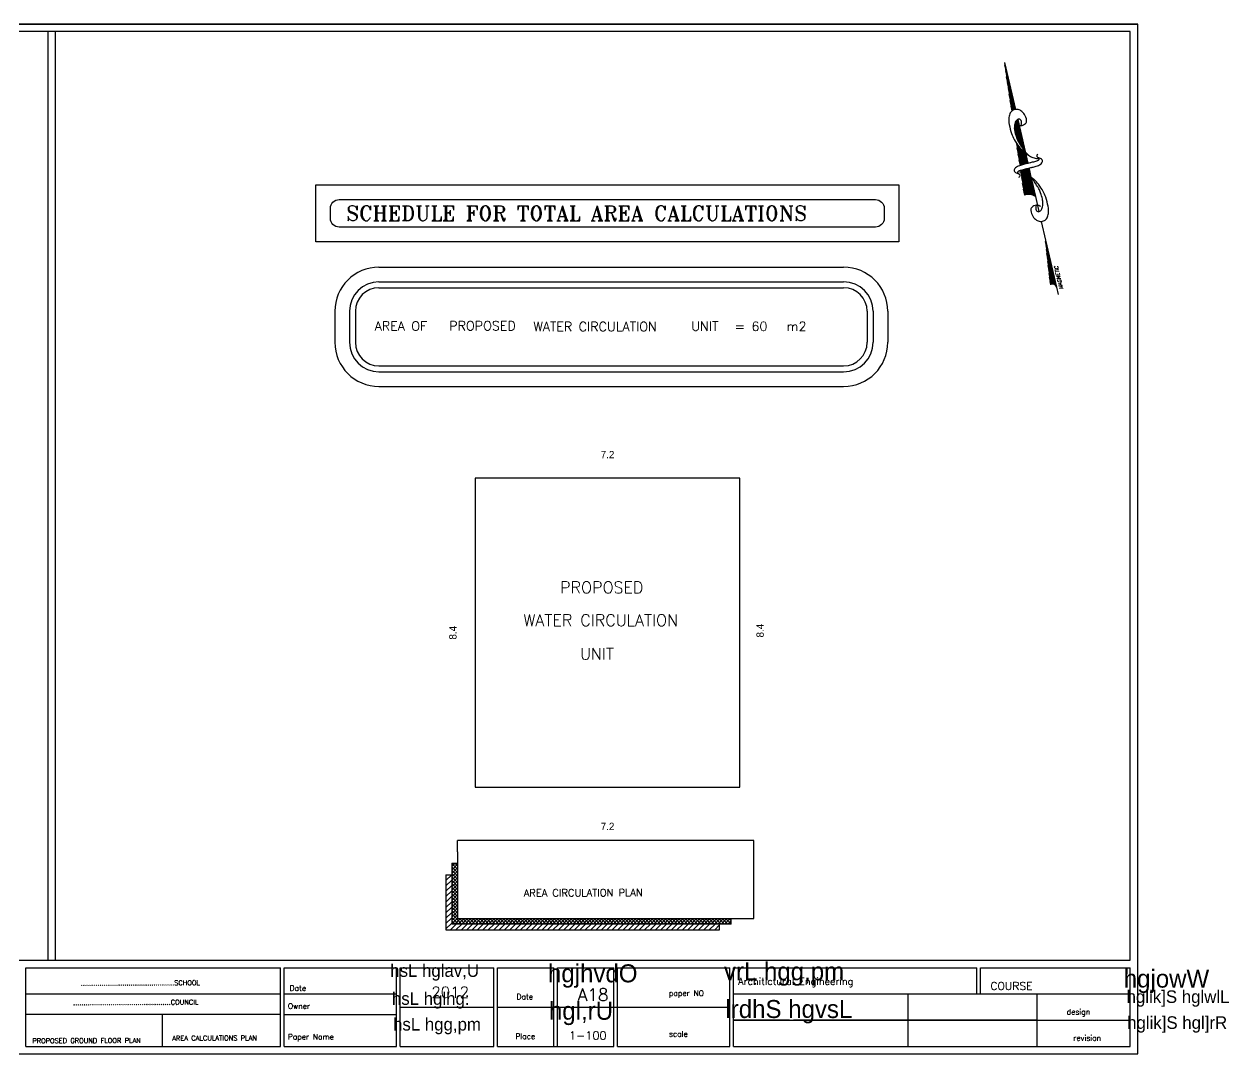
# Model space of a CAD drawing. Header units: inches. Extents: x -6295 to -6162, y 1115 to 1190.
# Drawn here: x -6194.74 to -6161.97, y 1115.42 to 1143.42 of the extents above; entities that cross this region are included whole.
import ezdxf
from ezdxf.enums import TextEntityAlignment as Align

# ---------------------------------------------------------------- set-up
doc = ezdxf.new("R2010")
doc.units = ezdxf.units.IN
doc.header["$MEASUREMENT"] = 0
doc.layers.get('0').update_dxf_attribs({"linetype": 'CONTINUOUS'})
doc.layers.get('DEFPOINTS').update_dxf_attribs({"linetype": 'CONTINUOUS'})
for name, color, linetype in [('0-GR-PLAN', 7, 'CONTINUOUS'), ('AREA2', 45, 'CONTINUOUS'), ('BOUNDARIES', 7, 'CONTINUOUS'), ('DIM6', 2, 'CONTINUOUS'), ('FRAME', 5, 'CONTINUOUS'), ('HATCH', 7, 'CONTINUOUS'), ('HATCH-2', 252, 'CONTINUOUS'), ('LAYER3', 3, 'CONTINUOUS'), ('M1', 3, 'CONTINUOUS'), ('RFD', 7, 'CONTINUOUS')]:
    doc.layers.add(name, color=color, linetype=linetype)
doc.styles.add('F1', font='f1.shx', dxfattribs={"height": 0.5})
doc.styles.add('I', font='ITALIC', dxfattribs={"height": 1})
doc.styles.add('ROMANT', font='romant', dxfattribs={"height": 0.5})
doc.styles.add('STYLE2', font='romanc.shx', dxfattribs={"height": 50})
doc.dimstyles.new('LAND-DIM', dxfattribs={"dimtxt": 0.2, "dimasz": 0.18, "dimexe": 0.18, "dimexo": 0.0625, "dimgap": 0.09, "dimtad": 0, "dimrnd": 0.05, "dimdsep": 46, "dimtxsty": 'Standard', "dimblk1": 'OBLIQUE', "dimblk2": 'OBLIQUE', "dimsah": 1, "dimcen": 0.09, "dimse1": 1, "dimse2": 1, "dimsd1": 1, "dimsd2": 1, "dimclrt": 4, "dimadec": 0, "dimazin": 0, "dimtfac": 1, "dimtofl": 0, "dimtmove": 0, "dimatfit": 3, "dimldrblk": 'OBLIQUE', "dimfxl": 0.18, "dimtolj": 1, "dimtzin": 0, "dimarcsym": 0})

# ---------------------------------------------------------------- blocks, each defined once
blk = doc.blocks.new('*D151')
at = {"layer": 'DEFPOINTS', "color": 0, "linetype": 'Continuous', "ltscale": 0.1, "transparency": 16777216}
for p in [(-6175.267, 1131.716), (-6182.467, 1131.072), (-6175.267, 1131.072)]:
    blk.add_point(p, dxfattribs=at)
at = {"layer": 'DIM6', "color": 4, "linetype": 'Continuous', "ltscale": 0.1, "transparency": 16777216, "insert": (-6178.867, 1131.716), "char_height": 0.2, "attachment_point": 5}
blk.add_mtext('\\A1;7.2', dxfattribs=at)
blk = doc.blocks.new('_OBLIQUE')
at = {"color": 0, "linetype": 'ByBlock'}
blk.add_line((-0.5, -0.5), (0.5, 0.5), dxfattribs=at)
blk = doc.blocks.new('*D152')
at = {"layer": 'DEFPOINTS', "color": 0, "linetype": 'Continuous', "ltscale": 0.1, "transparency": 16777216}
for p in [(-6175.267, 1131.072), (-6175.267, 1122.672), (-6174.716, 1122.672)]:
    blk.add_point(p, dxfattribs=at)
at = {"layer": 'DIM6', "color": 4, "linetype": 'Continuous', "ltscale": 0.1, "transparency": 16777216, "insert": (-6174.716, 1126.929), "char_height": 0.2, "attachment_point": 5, "rotation": 90}
blk.add_mtext('\\A1;8.4', dxfattribs=at)
blk = doc.blocks.new('*D153')
at = {"layer": 'DEFPOINTS', "color": 0, "linetype": 'Continuous', "ltscale": 0.1, "transparency": 16777216}
for p in [(-6182.467, 1122.672), (-6175.267, 1122.672), (-6182.467, 1121.606)]:
    blk.add_point(p, dxfattribs=at)
at = {"layer": 'DIM6', "color": 4, "linetype": 'Continuous', "ltscale": 0.1, "transparency": 16777216, "insert": (-6178.867, 1121.606), "char_height": 0.2, "attachment_point": 5}
blk.add_mtext('\\A1;7.2', dxfattribs=at)
blk = doc.blocks.new('*D154')
at = {"layer": 'DEFPOINTS', "color": 0, "linetype": 'Continuous', "ltscale": 0.1, "transparency": 16777216}
for p in [(-6183.073, 1131.072), (-6182.467, 1131.072), (-6182.467, 1122.672)]:
    blk.add_point(p, dxfattribs=at)
at = {"layer": 'DIM6', "color": 4, "linetype": 'Continuous', "ltscale": 0.1, "transparency": 16777216, "insert": (-6183.073, 1126.872), "char_height": 0.2, "attachment_point": 5, "rotation": 90}
blk.add_mtext('\\A1;8.4', dxfattribs=at)
blk = doc.blocks.new('*X3')
for p, q in [((3076.61, 780.5), (3078.15, 780.5)), ((3076.62, 780.38), (3079.78, 780.38)), ((3076.62, 780.25), (3081.41, 780.25)), ((3076.63, 780.12), (3082.51, 780.12)), ((3076.63, 780), (3082.18, 780)), ((3076.64, 779.87), (3081.86, 779.87)), ((3076.64, 779.75), (3081.54, 779.75)), ((3076.65, 779.62), (3081.32, 779.62)), ((3076.65, 779.5), (3081.12, 779.5)), ((3076.66, 779.38), (3080.91, 779.38)), ((3076.66, 779.25), (3080.7, 779.25)), ((3076.67, 779.12), (3080.49, 779.12)), ((3076.67, 779), (3080.28, 779)), ((3076.68, 778.88), (3080.11, 778.88)), ((3076.68, 778.75), (3079.95, 778.75)), ((3076.69, 778.62), (3079.78, 778.62)), ((3076.69, 778.5), (3079.62, 778.5))]:
    blk.add_line(p, q)
blk = doc.blocks.new('*X4')
for p, q in [((3080.02, 778.5), (3088.76, 778.5)), ((3080.3, 778.62), (3088.68, 778.62)), ((3080.58, 778.75), (3088.59, 778.75)), ((3080.86, 778.88), (3088.51, 778.88)), ((3081.19, 779), (3088.42, 779)), ((3081.53, 779.12), (3088.28, 779.12)), ((3081.87, 779.25), (3088.06, 779.25)), ((3082.21, 779.38), (3087.85, 779.38)), ((3082.58, 779.5), (3087.64, 779.5)), ((3083.06, 779.62), (3087.25, 779.62)), ((3083.71, 779.75), (3086.79, 779.75)), ((3084.78, 779.88), (3085.13, 779.88))]:
    blk.add_line(p, q)
blk = doc.blocks.new('*X5')
for p, q in [((3091.38, 779.38), (3092.65, 779.38)), ((3091.4, 779.25), (3094.25, 779.25)), ((3091.43, 779.12), (3095.86, 779.12)), ((3091.46, 779), (3097.47, 779)), ((3091.49, 778.88), (3099.07, 778.88)), ((3091.5, 778.75), (3100.68, 778.75)), ((3091.52, 778.62), (3102.29, 778.62)), ((3091.53, 778.5), (3103.9, 778.5))]:
    blk.add_line(p, q)
blk = doc.blocks.new('*X6')
for p, q in [((3068.54, 781.25), (3068.54, 781.25)), ((3068.54, 781.12), (3070.15, 781.12)), ((3067.58, 778.5), (3072.76, 778.5)), ((3067.72, 778.62), (3072.95, 778.62)), ((3067.86, 778.75), (3073.15, 778.75)), ((3067.96, 778.88), (3073.34, 778.88)), ((3068.06, 779), (3075.37, 779)), ((3068.15, 779.12), (3075.37, 779.12)), ((3068.23, 779.25), (3075.37, 779.25)), ((3068.3, 779.37), (3075.37, 779.37)), ((3068.37, 779.5), (3075.37, 779.5)), ((3068.41, 779.62), (3075.37, 779.62)), ((3068.45, 779.75), (3075.36, 779.75)), ((3068.49, 779.88), (3075.35, 779.88)), ((3068.51, 780), (3075.35, 780)), ((3068.53, 780.12), (3075.34, 780.12)), ((3068.55, 781), (3071.75, 781)), ((3068.55, 780.88), (3073.36, 780.88)), ((3068.55, 780.25), (3075.33, 780.25)), ((3068.56, 780.75), (3074.97, 780.75)), ((3068.56, 780.62), (3075.3, 780.62)), ((3068.56, 780.5), (3075.31, 780.5)), ((3068.56, 780.38), (3075.32, 780.38)), ((3072.97, 778.5), (3075.36, 778.5)), ((3073.11, 778.62), (3075.36, 778.62)), ((3073.24, 778.75), (3075.37, 778.75)), ((3073.38, 778.88), (3075.37, 778.88))]:
    blk.add_line(p, q)
blk = doc.blocks.new('*X7')
for p, q in [((3042.85, 778.5), (3055.11, 778.5)), ((3043.11, 778.62), (3054.04, 778.62)), ((3043.27, 778.75), (3052.96, 778.75)), ((3043.38, 778.88), (3051.89, 778.88)), ((3043.46, 779), (3050.82, 779)), ((3043.52, 779.12), (3049.75, 779.12)), ((3043.56, 779.25), (3048.68, 779.25)), ((3043.57, 779.75), (3044.39, 779.75)), ((3043.58, 779.38), (3047.61, 779.38)), ((3043.59, 779.62), (3045.46, 779.62)), ((3043.59, 779.5), (3046.54, 779.5))]:
    blk.add_line(p, q)
blk = doc.blocks.new('NORTHA')
for p, q in [((0.2, 0), (0, 0)), ((1.5, 0), (0.2, 0)), ((1.5, 0), (0.3, 0.14)), ((2.015, 0.001), (1.5, 0)), ((2.7, 0), (2.284, 0)), ((3.137, 0), (2.7, 0)), ((3.476, 0.227), (2.8, 0.28)), ((3.216, 0), (3.137, 0)), ((3.466, 0), (3.239, 0)), ((3.483, 0), (3.466, 0)), ((4.102, 0.179), (3.603, 0.217)), ((4.207, 0.171), (4.102, 0.179)), ((4.617, 0.139), (4.528, 0.146)), ((6.4, 0), (5.082, 0.102)), ((6.4, 0), (5.101, 0)), ((4.828, -0.002), (3.617, 0))]:
    blk.add_line(p, q)
for points in [[(3.616, -0.002, 0.004821), (3.616, 0.055, 0.00885), (3.615, 0.086, 0.005772), (3.608, 0.202, 0.010588), (3.602, 0.265, 0.071206), (3.589, 0.318, 0.064975), (3.559, 0.368, 0.103615), (3.527, 0.396, 0.157116), (3.499, 0.401, 0.084448), (3.469, 0.392, 0.119022), (3.452, 0.378), (3.41, 0.32), (3.386, 0.288)], [(2.406, -0.077, 0.077736), (2.443, -0.032, 0.07962), (2.463, 0.021, 0.096266), (2.464, 0.096, 0.100752), (2.438, 0.162, 0.224486), (2.364, 0.207, 0.11255), (2.198, 0.187, 0.100563), (2.077, 0.115, 0.134878), (2.021, 0.026, 0.132719), (2.018, -0.09, 0.155229), (2.07, -0.176, 0.101616), (2.18, -0.239, 0.067278), (2.368, -0.273, 0.034332), (2.62, -0.267, 0.050354), (2.789, -0.234, 0.032541), (3.002, -0.155, 0.044988), (3.145, -0.074, 0.025546), (3.216, -0.02, 0.017117), (3.314, 0.07, 0.06565), (3.372, 0.143, 0.042468), (3.434, 0.272)], [(2.464, 0.022, 0.076919), (2.432, 0.047, 0.080527), (2.396, 0.061, 0.088695), (2.338, 0.061, 0.141897), (2.304, 0.046, 0.152973), (2.286, 0.016, 0.126446), (2.287, -0.027, 0.120122), (2.31, -0.069, 0.080483), (2.366, -0.113, 0.067361), (2.472, -0.154, 0.059891), (2.598, -0.169, 0.028199), (2.764, -0.159, 0.039094), (2.881, -0.136, 0.016831), (2.958, -0.112, 0.008651), (3.104, -0.057, 0.03625), (3.178, -0.022, 0.021578), (3.295, 0.052)], [(3.309, 0.314, 0.155222), (3.326, 0.283, 0.230745), (3.349, 0.276, 0.039788), (3.37, 0.281, 0.040789), (3.389, 0.289, 0.05365), (3.403, 0.299, -0.067543), (3.418, 0.309, -0.159888), (3.445, 0.312, -0.204389), (3.463, 0.3, -0.067398), (3.472, 0.282, -0.052215), (3.477, 0.257, -0.013577), (3.481, 0.212, -0.005027), (3.486, 0.091, -0.010776), (3.486, 0.059, -0.005653), (3.484, -0.002)], [(4.707, 0.054, 0.077736), (4.67, 0.009, 0.07962), (4.65, -0.045, 0.096266), (4.649, -0.119, 0.100752), (4.675, -0.185, 0.224486), (4.75, -0.23, 0.11255), (4.916, -0.211, 0.100563), (5.036, -0.138, 0.134878), (5.092, -0.049, 0.132719), (5.095, 0.067, 0.155229), (5.044, 0.153, 0.101616), (4.933, 0.215, 0.067278), (4.746, 0.25, 0.034332), (4.493, 0.244, 0.050354), (4.324, 0.211, 0.032541), (4.112, 0.132, 0.044988), (3.969, 0.051, 0.025546), (3.898, -0.003, 0.017117), (3.799, -0.093, 0.06565), (3.741, -0.166, 0.042468), (3.679, -0.295)], [(4.65, -0.046, 0.076919), (4.681, -0.071, 0.080527), (4.718, -0.084, 0.088695), (4.776, -0.085, 0.141897), (4.809, -0.069, 0.152973), (4.827, -0.039, 0.126446), (4.827, 0.003, 0.120122), (4.803, 0.046, 0.080483), (4.747, 0.09, 0.067361), (4.641, 0.131, 0.059891), (4.515, 0.146, 0.028199), (4.35, 0.136, 0.039094), (4.233, 0.113, 0.016831), (4.156, 0.089, 0.008651), (4.009, 0.034, 0.03625), (3.935, -0.001, 0.021578), (3.818, -0.075)], [(3.484, -0.002, 0.004821), (3.485, -0.059, 0.00885), (3.486, -0.091, 0.005772), (3.493, -0.207, 0.010588), (3.499, -0.27, 0.071206), (3.512, -0.322, 0.064975), (3.542, -0.373, 0.103615), (3.574, -0.4, 0.157116), (3.602, -0.405, 0.084448), (3.632, -0.396, 0.119022), (3.649, -0.382), (3.691, -0.324), (3.715, -0.292)], [(3.792, -0.318, 0.155222), (3.775, -0.288, 0.230745), (3.752, -0.281, 0.039788), (3.731, -0.286, 0.040789), (3.712, -0.294, 0.05365), (3.698, -0.303, -0.067543), (3.683, -0.313, -0.159888), (3.656, -0.317, -0.204389), (3.638, -0.304, -0.067398), (3.629, -0.286, -0.052215), (3.624, -0.261, -0.013577), (3.62, -0.216, -0.005027), (3.615, -0.095, -0.010776), (3.615, -0.063, -0.005653), (3.616, -0.002)]]:
    blk.add_lwpolyline(points, format="xyb")
for centre, radius, start, end in [((0.2, 0.107), 0.107, 270.0614, 18.1897), ((2.509, 0.227), 0.297, 310.1394, 10.2647)]:
    blk.add_arc(centre, radius, start, end)
at = {"xscale": 0.1, "yscale": 0.1, "zscale": 0.1}
for name in ['*X7', '*X6', '*X3', '*X4', '*X5']:
    blk.add_blockref(name, (-304.053, -77.845), dxfattribs=at)
at = {"style": 'I', "flags": 4}
blk.add_attdef('MAG-DATE', text='', height=0.1, dxfattribs=at).set_placement((0.428, -0.117), align=Align.MIDDLE)
blk = doc.blocks.new('NORTH')
at = {"layer": 'AREA2', "xscale": 243.8399999999999, "yscale": 243.8399999999999, "zscale": 243.8399999999999, "rotation": 90}
blk.add_blockref('NORTHA', (-1072.9, -1886.9), dxfattribs=at).add_auto_attribs({'MAG-DATE': 'MAGNETIC'})
blk = doc.blocks.new('0-NORTH')
at = {"layer": 'HATCH', "xscale": 0.2304, "yscale": 0.2304, "zscale": 0.2304}
blk.add_blockref('NORTH', (72.6, -43), dxfattribs=at)
blk = doc.blocks.new('A$C32EA119F')
at = {"layer": 'HATCH-2', "linetype": 'Continuous'}
h = blk.add_hatch(dxfattribs=at)
h.set_pattern_fill('ANSI37', color=256, scale=0.5, style=0)
h.set_pattern_definition([(45, (-298421.330686, -363121.767985), (-0.044194173824, 0.044194173824), []), (135, (-298421.330686, -363121.767985), (-0.044194173824, -0.044194173824), [])])
h.paths.add_polyline_path([(0.3, 1.745), (0.15, 1.745), (0.15, 0.15), (7.478, 0.15), (7.478, 0.3), (0.3, 0.3)])
h = blk.add_hatch(dxfattribs=at)
h.set_pattern_fill('ANSI31', color=256, scale=0.8, style=0)
h.set_pattern_definition([(45, (-298421.33069, -363121.76798), (-0.070710678119, 0.070710678119), [])])
h.paths.add_polyline_path([(7.178, 0.15), (0.15, 0.15), (0.15, 1.445), (0, 1.445), (0, 0), (7.178, 0)])
for p, q in [((0.3, 2.045), (0.3, 2.345)), ((0.15, 1.745), (0.15, 0.15)), ((0.15, 1.745), (0.3, 1.745)), ((0, 1.445), (0.15, 1.445)), ((7.478, 0.15), (0.15, 0.15)), ((7.178, 0), (7.178, 0.15)), ((7.478, 0.15), (7.478, 0.3)), ((7.778, 0.3), (8.078, 0.3))]:
    blk.add_line(p, q, dxfattribs=at)
for points in [[(8.078, 0.3), (8.078, 2.345), (0.3, 2.345)], [(0.3, 2.045), (0.3, 0.3), (7.778, 0.3)], [(0, 1.445), (0, 0), (7.178, 0)]]:
    blk.add_lwpolyline(points, dxfattribs=at)
blk = doc.blocks.new('A$C122B3BA9')
at = {"linetype": 'Continuous', "xscale": 0.9600000000000364, "yscale": 0.9600000000000364, "zscale": 0.9600000000000364}
blk.add_blockref('A$C32EA119F', (0, 0), dxfattribs=at)

msp = doc.modelspace()

# ---------------------------------------------------------------- linework, layer by layer
at = {"ltscale": 0.5}
msp.add_lwpolyline([(-6175.267, 1131.072), (-6182.467, 1131.072), (-6182.467, 1122.672), (-6175.267, 1122.672)], close=True, dxfattribs=at)
at = {"layer": 'BOUNDARIES', "color": 2, "linetype": 'ByBlock'}
for p, q in [((-6222.945, 1143.421, -367469.976), (-6164.445, 1143.421, -367469.976)), ((-6222.945, 1143.421, -367469.976), (-6164.445, 1143.421, -367469.976)), ((-6164.445, 1143.421, -367469.976), (-6222.945, 1143.421, -367469.976)), ((-6164.445, 1115.421, -367469.976), (-6164.445, 1143.421, -367469.976)), ((-6164.649, 1143.218, -367469.976), (-6222.742, 1143.218, -367469.976)), ((-6194.083, 1117.967, -367469.976), (-6194.083, 1143.218, -367469.976)), ((-6193.879, 1117.967, -367469.976), (-6193.879, 1143.218, -367469.976)), ((-6164.649, 1117.967, -367469.976), (-6164.649, 1143.218, -367469.976)), ((-6222.742, 1117.967, -367469.976), (-6164.649, 1117.967, -367469.976)), ((-6194.686, 1117.763, -367469.976), (-6187.762, 1117.763, -367469.976)), ((-6194.686, 1115.625, -367469.976), (-6194.686, 1117.763, -367469.976)), ((-6187.762, 1115.625, -367469.976), (-6187.762, 1117.763, -367469.976)), ((-6187.66, 1117.763, -367469.976), (-6184.605, 1117.763, -367469.976)), ((-6187.66, 1115.625, -367469.976), (-6187.66, 1117.763, -367469.976)), ((-6184.605, 1115.625, -367469.976), (-6184.605, 1117.763, -367469.976)), ((-6184.504, 1115.625, -367469.976), (-6184.504, 1117.763, -367469.976)), ((-6184.504, 1117.763, -367469.976), (-6181.958, 1117.763, -367469.976)), ((-6181.958, 1115.625, -367469.976), (-6181.958, 1117.763, -367469.976)), ((-6181.856, 1117.763, -367469.976), (-6180.329, 1117.763, -367469.976)), ((-6181.856, 1115.625, -367469.976), (-6181.856, 1117.763, -367469.976)), ((-6180.329, 1115.625, -367469.976), (-6180.329, 1117.763, -367469.976)), ((-6180.227, 1117.763, -367469.976), (-6178.7, 1117.763, -367469.976)), ((-6180.227, 1115.625, -367469.976), (-6180.227, 1117.763, -367469.976)), ((-6178.7, 1115.625, -367469.976), (-6178.7, 1117.763, -367469.976)), ((-6178.598, 1115.625, -367469.976), (-6178.598, 1117.763, -367469.976)), ((-6178.598, 1117.763, -367469.976), (-6175.544, 1117.763, -367469.976)), ((-6175.544, 1115.625, -367469.976), (-6175.544, 1117.763, -367469.976)), ((-6175.544, 1115.625, -367469.976), (-6175.544, 1117.763, -367469.976)), ((-6175.442, 1115.625, -367469.976), (-6175.442, 1117.763, -367469.976)), ((-6175.442, 1117.763, -367469.976), (-6168.824, 1117.763, -367469.976)), ((-6175.442, 1115.625, -367469.976), (-6175.442, 1117.763, -367469.976)), ((-6175.442, 1117.763, -367469.976), (-6168.824, 1117.763, -367469.976)), ((-6168.824, 1117.05, -367469.976), (-6168.824, 1117.763, -367469.976)), ((-6168.824, 1117.05, -367469.976), (-6168.824, 1117.763, -367469.976)), ((-6168.722, 1117.763, -367469.976), (-6164.649, 1117.763, -367469.976)), ((-6168.722, 1117.05, -367469.976), (-6168.722, 1117.763, -367469.976)), ((-6168.722, 1117.763, -367469.976), (-6164.649, 1117.763, -367469.976)), ((-6168.722, 1117.05, -367469.976), (-6168.722, 1117.763, -367469.976)), ((-6164.649, 1115.625, -367469.976), (-6164.649, 1117.763, -367469.976)), ((-6164.649, 1115.625, -367469.976), (-6164.649, 1117.763, -367469.976)), ((-6194.686, 1115.625, -367469.976), (-6187.762, 1115.625, -367469.976)), ((-6187.66, 1115.625, -367469.976), (-6184.605, 1115.625, -367469.976)), ((-6184.504, 1115.625, -367469.976), (-6181.958, 1115.625, -367469.976)), ((-6181.856, 1115.625, -367469.976), (-6178.7, 1115.625, -367469.976)), ((-6178.598, 1115.625, -367469.976), (-6175.544, 1115.625, -367469.976)), ((-6175.442, 1115.625, -367469.976), (-6168.513, 1115.625, -367469.976)), ((-6175.442, 1115.625, -367469.976), (-6168.513, 1115.625, -367469.976)), ((-6175.442, 1115.625, -367469.976), (-6168.513, 1115.625, -367469.976)), ((-6168.722, 1115.625, -367469.976), (-6164.649, 1115.625, -367469.976)), ((-6168.722, 1115.625, -367469.976), (-6164.649, 1115.625, -367469.976)), ((-6222.945, 1115.421, -367469.976), (-6164.445, 1115.421, -367469.976))]:
    msp.add_line(p, q, dxfattribs=at)
at = {"layer": 'DIM6', "elevation": -367469.976}
msp.add_lwpolyline([(-6174.866, 1117.322), (-6174.848, 1117.34), (-6174.831, 1117.323), (-6174.85, 1117.305)], close=True, dxfattribs=at)
msp.add_lwpolyline([(-6174.866, 1117.322), (-6174.848, 1117.34), (-6174.831, 1117.323), (-6174.85, 1117.305)], close=True, dxfattribs=at)
at = {"layer": 'FRAME', "color": 2, "linetype": 'ByBlock', "ltscale": 0.1}
for p, q in [((-6194.686, 1117.05, -367469.976), (-6187.762, 1117.05, -367469.976)), ((-6187.66, 1117.05, -367469.976), (-6184.605, 1117.05, -367469.976)), ((-6175.442, 1117.05, -367469.976), (-6164.649, 1117.05, -367469.976)), ((-6175.442, 1117.05, -367469.976), (-6164.649, 1117.05, -367469.976)), ((-6184.504, 1116.694, -367469.976), (-6181.958, 1116.694, -367469.976)), ((-6181.856, 1116.694, -367469.976), (-6175.544, 1116.694, -367469.976)), ((-6187.762, 1116.495, -367469.976), (-6194.686, 1116.495, -367469.976)), ((-6190.979, 1116.495, -367469.976), (-6190.979, 1115.625, -367469.976)), ((-6187.66, 1116.495, -367469.976), (-6184.605, 1116.495, -367469.976)), ((-6173.914, 1116.338, -367469.976), (-6175.442, 1116.338, -367469.976)), ((-6175.442, 1116.338, -367469.976), (-6164.649, 1116.338, -367469.976)), ((-6167.19, 1116.338, -367469.976), (-6173.813, 1116.338, -367469.976))]:
    msp.add_line(p, q, dxfattribs=at)
at = {"layer": 'LAYER3'}
for p, q in [((-6185.085, 1136.813), (-6172.445, 1136.813)), ((-6185.085, 1136.413), (-6172.445, 1136.413)), ((-6185.085, 1136.253), (-6172.445, 1136.253)), ((-6186.285, 1135.613), (-6186.285, 1134.769)), ((-6185.885, 1135.613), (-6185.885, 1134.769)), ((-6185.725, 1135.613), (-6185.725, 1134.769)), ((-6171.805, 1135.613), (-6171.805, 1134.769)), ((-6171.645, 1135.613), (-6171.645, 1134.769)), ((-6171.245, 1135.613), (-6171.245, 1134.769)), ((-6185.085, 1134.129), (-6172.445, 1134.129)), ((-6185.085, 1133.969), (-6172.445, 1133.969)), ((-6185.085, 1133.569), (-6172.445, 1133.569))]:
    msp.add_line(p, q, dxfattribs=at)
msp.add_lwpolyline([(-6186.806, 1139.051), (-6170.942, 1139.051), (-6170.942, 1137.501), (-6186.806, 1137.501)], close=True, dxfattribs=at)
msp.add_lwpolyline([(-6186.166, 1138.651), (-6171.582, 1138.651, -0.414214), (-6171.342, 1138.411), (-6171.342, 1138.141, -0.414214), (-6171.582, 1137.901), (-6186.166, 1137.901, -0.414214), (-6186.406, 1138.141), (-6186.406, 1138.411, -0.414214)], format="xyb", close=True, dxfattribs=at)
for centre, radius, start, end in [((-6185.085, 1135.613), 1.2, 90, 180), ((-6172.445, 1135.613), 1.2, 0, 90), ((-6185.085, 1135.613), 0.8, 90, 180), ((-6185.085, 1135.613), 0.64, 90, 180), ((-6172.445, 1135.613), 0.8, 0, 90), ((-6172.445, 1135.613), 0.64, 0, 90), ((-6185.085, 1134.769), 1.2, 180, 270), ((-6185.085, 1134.769), 0.8, 180, 270), ((-6185.085, 1134.769), 0.64, 180, 270), ((-6172.445, 1134.769), 0.8, 270, 0), ((-6172.445, 1134.769), 1.2, 270, 0), ((-6172.445, 1134.769), 0.64, 270, 0)]:
    msp.add_arc(centre, radius, start, end, dxfattribs=at)
at = {"layer": 'M1', "color": 2, "linetype": 'ByBlock'}
for p, q in [((-6170.695, 1117.05, -367469.976), (-6170.695, 1115.625, -367469.976)), ((-6167.19, 1117.05, -367469.976), (-6167.19, 1115.625, -367469.976))]:
    msp.add_line(p, q, dxfattribs=at)

# ---------------------------------------------------------------- block references
at = {"layer": '0-GR-PLAN', "xscale": 0.01799999999954206, "yscale": 0.01799999999954206, "zscale": 0.01799999999954206, "rotation": 13.01045995716606}
msp.add_blockref('0-NORTH', (-6165.487, 1145.158), dxfattribs=at)
at = {"layer": 'DIM6', "xscale": 1.079999999984011, "yscale": 1.079999999984011, "zscale": 1.079999999984011}
msp.add_blockref('A$C122B3BA9', (-6183.261, 1118.795), dxfattribs=at)

# ---------------------------------------------------------------- texts
at = {"color": 4, "linetype": 'Continuous', "style": 'ROMANT'}
for s, height, p in [('PROPOSED', 0.2531, (-6183.174, 1135.092, 235180.785)), ('WATER CIRCULATION', 0.25307, (-6180.888, 1135.069, 235180.785)), ('UNIT', 0.2531, (-6176.589, 1135.084, 235180.785)), ('PROPOSED', 0.3163, (-6180.155, 1127.946, 293975.981)), ('WATER CIRCULATION', 0.31634, (-6181.153, 1127.054, 293975.981)), ('UNIT', 0.3163, (-6179.615, 1126.141, 293975.981))]:
    msp.add_text(s, height=height, dxfattribs=at).set_placement(p)
at = {"color": 4, "linetype": 'Continuous', "attachment_point": 1, "style": 'ROMANT'}
for s, insert, char_height, width in [('SCHEDULE FOR TOTAL AREA CALCULATIONS  ', (-6185.973, 1138.481), 0.40491, 15.91808), ('AREA OF ', (-6185.203, 1135.339), 0.2531, 9.9488), ('= 60   m2\\P  ', (-6175.408, 1135.33), 0.2531, 9.9488)]:
    msp.add_mtext(s, dxfattribs=dict(at, insert=insert, char_height=char_height, width=width))
at = {"layer": 'BOUNDARIES', "color": 2, "linetype": 'ByBlock', "style": 'F1'}
for s, height, p in [('hsL hglav,U', 0.34211, (-6184.778, 1117.515, -367469.985)), ('hgjhvdO ', 0.4887, (-6180.486, 1117.367, -367469.976)), ('vrL hgg,pm', 0.4887, (-6175.7, 1117.42, -367469.976)), ('hgjowW', 0.4887, (-6164.826, 1117.223, -367469.976)), ('hgjowW', 0.4887, (-6164.826, 1117.223, -367469.976)), ('hsL hglhg:', 0.3421, (-6184.732, 1116.755, -367469.985)), ('lrdhS hgvsL', 0.48873, (-6175.66, 1116.397, -367469.976)), ('hglik]S hglwlL', 0.34211, (-6164.747, 1116.806, -367469.985)), ('hgl,rU', 0.4887, (-6180.461, 1116.349, -367469.976)), ('hsL hgg,pm', 0.3421, (-6184.701, 1116.056, -367469.985)), ('hglik]S hgl]rR', 0.34211, (-6164.733, 1116.101, -367469.985))]:
    msp.add_text(s, height=height, dxfattribs=at).set_placement(p)
at = {"layer": 'HATCH', "color": 2, "linetype": 'ByBlock', "style": 'STYLE2'}
for s, height, p in [('Date', 0.1497, (-6187.516, 1117.134, -367469.992)), ('2012', 0.2993, (-6183.66, 1116.949, -367470.007)), ('Architictural Engineering', 0.19244, (-6175.314, 1117.298, -367469.984)), ('Architictural Engineering', 0.19244, (-6175.314, 1117.298, -367469.984)), ('COURSE', 0.2138, (-6168.453, 1117.16, -367469.985)), ('COURSE', 0.2138, (-6168.453, 1117.16, -367469.985)), ('Date', 0.1497, (-6181.343, 1116.902, -367469.992)), ('paper NO', 0.1497, (-6177.196, 1116.996, -367469.992)), ('Owner', 0.1497, (-6187.562, 1116.646, -367469.992)), ('design', 0.1497, (-6166.379, 1116.488, -367469.992)), ('Paper Name', 0.1497, (-6187.562, 1115.812, -367469.992)), ('Place', 0.1497, (-6181.373, 1115.826, -367469.992)), ('scale', 0.1497, (-6177.196, 1115.889, -367469.992)), ('revision', 0.1497, (-6166.197, 1115.78, -367469.992))]:
    msp.add_text(s, height=height, dxfattribs=at).set_placement(p)
at = {"layer": 'HATCH', "color": 6, "linetype": 'ByBlock', "style": 'STYLE2'}
for s, height, p in [('A18', 0.3368, (-6179.677, 1116.864, -367469.988)), ('1-100', 0.2245, (-6179.914, 1115.809, -367470))]:
    msp.add_text(s, height=height, dxfattribs=at).set_placement(p)
at = {"layer": 'RFD', "color": 4, "style": 'ROMANT'}
for s, height, p in [('AREA CIRCULATION PLAN', 0.19781, (-6181.147, 1119.697, 551204.964)), ('.............................................SCHOOL', 0.13187, (-6193.196, 1117.278, -367469.976)), ('...............................................COUNCIL', 0.13187, (-6193.404, 1116.749, -367469.976)), ('AREA CALCULATIONS PLAN', 0.13187, (-6190.709, 1115.781, 367469.976)), ('PROPOSED GROUND FLOOR PLAN', 0.13187, (-6194.512, 1115.71))]:
    msp.add_text(s, height=height, rotation=0.2157, dxfattribs=at).set_placement(p)

# ---------------------------------------------------------------- dimensions: what is measured, and where the dimension line sits
at = {"layer": 'DIM6', "linetype": 'Continuous', "ltscale": 0.1}
for base, p1, p2, picture, middle in [((-6175.267, 1131.716), (-6182.467, 1131.072), (-6175.267, 1131.072), '*D151', (-6178.867, 1131.716)), ((-6182.467, 1121.606), (-6175.267, 1122.672), (-6182.467, 1122.672), '*D153', (-6178.867, 1121.606))]:
    dim = msp.add_linear_dim(base=base, p1=p1, p2=p2, dimstyle='LAND-DIM', dxfattribs=at)
    dim.commit()
    dim.dimension.update_dxf_attribs({"geometry": picture, "text_midpoint": middle})
dim = msp.add_linear_dim(base=(-6183.073, 1131.072), p1=(-6182.467, 1122.672), p2=(-6182.467, 1131.072), angle=90, dimstyle='LAND-DIM', dxfattribs=at)
dim.commit()
dim.dimension.update_dxf_attribs({"geometry": '*D154', "text_midpoint": (-6183.073, 1126.872)})
dim = msp.add_linear_dim(base=(-6174.716, 1122.672), p1=(-6175.267, 1131.072), p2=(-6175.267, 1122.672), angle=90, dimstyle='LAND-DIM', dxfattribs=at)
dim.commit()
dim.dimension.update_dxf_attribs({"geometry": '*D152', "text_midpoint": (-6174.716, 1126.929), "dimtype": 160})

doc.saveas('drawing.dxf')
